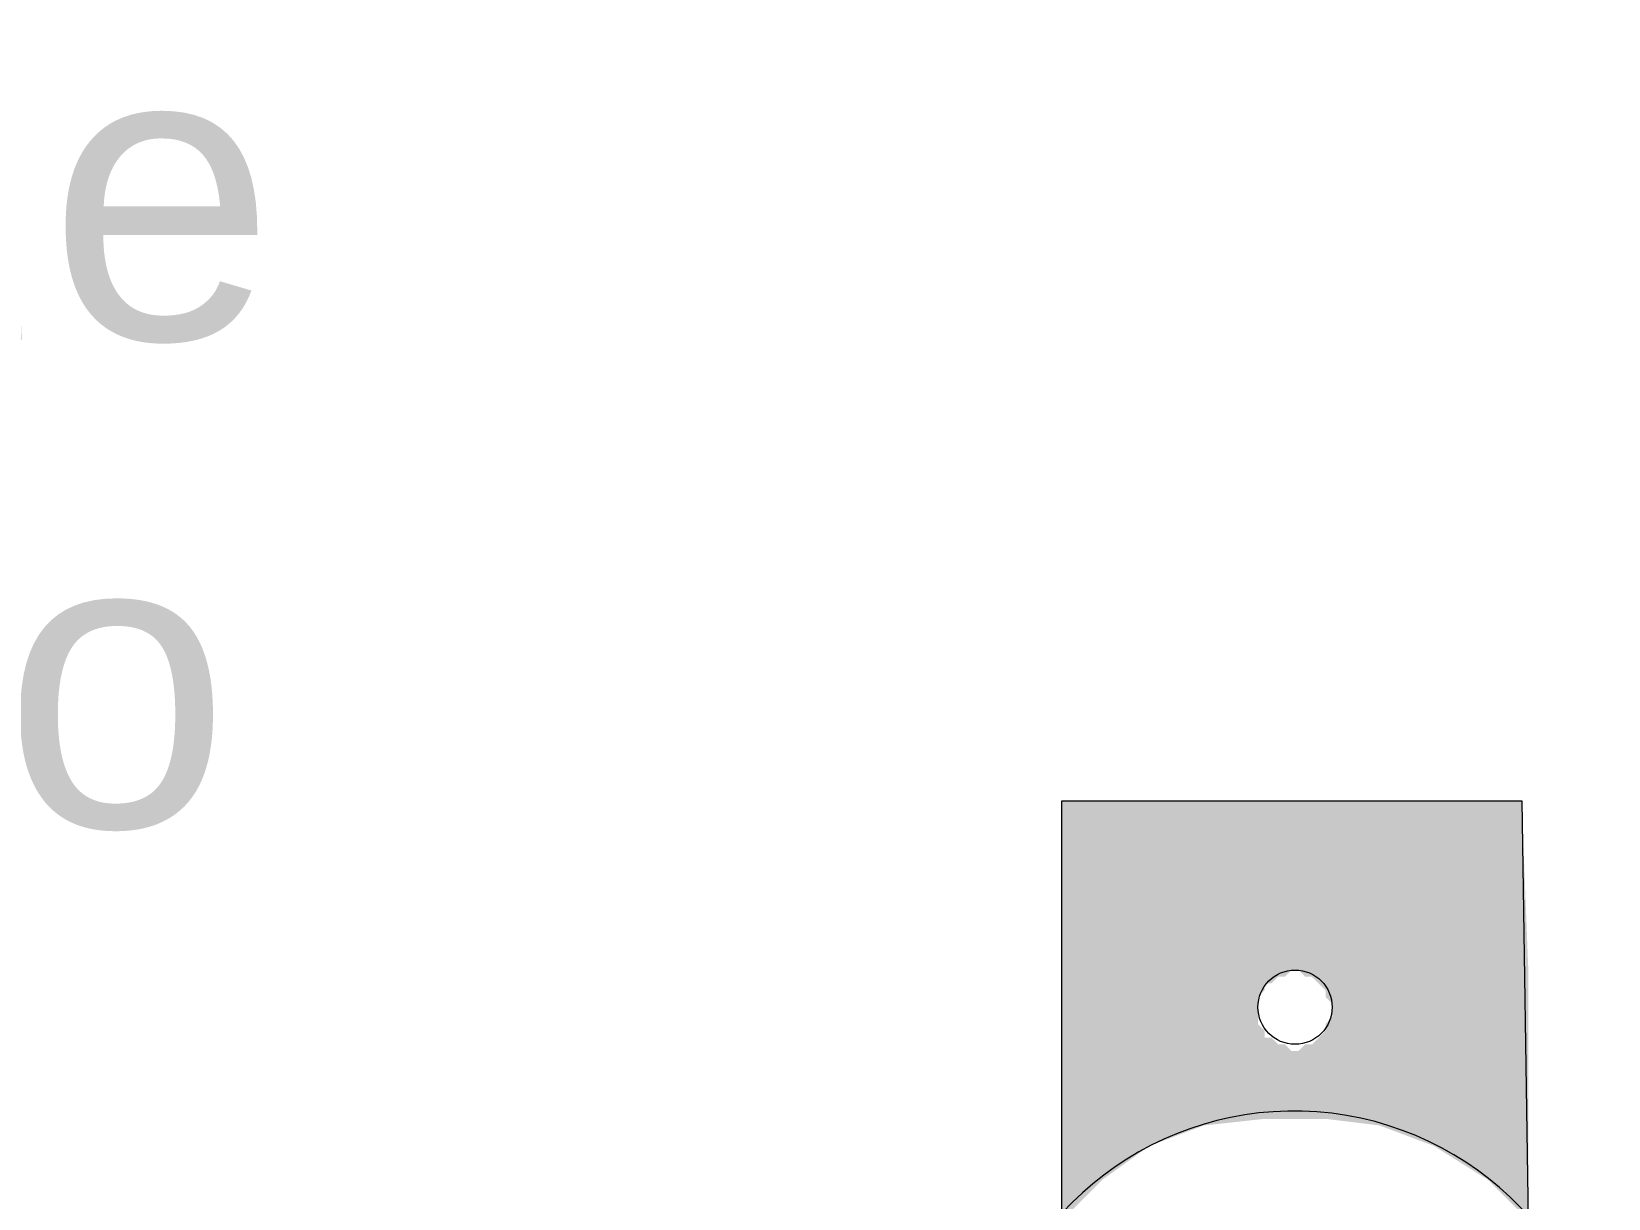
# Model space of a CAD drawing. Header units: millimetres. Extents: x 3949 to 6037, y -1956 to 1273.
# Drawn here: x 4826.97 to 4838.35, y -1417.4 to -1408.98 of the extents above; entities that cross this region are included whole.
import ezdxf

# ---------------------------------------------------------------- set-up
doc = ezdxf.new("R2010")
doc.units = ezdxf.units.MM
doc.layers.add('PADRÃO DE ENTRADA', color=7, linetype='Continuous', lineweight=0)
doc.styles.add('ARIAL', font='arial.ttf')

msp = doc.modelspace()

# ---------------------------------------------------------------- linework, layer by layer
at = {"layer": 'PADRÃO DE ENTRADA', "lineweight": 5}
msp.add_lwpolyline([(4834.406, -1417.556), (4834.406, -1414.529), (4837.726, -1414.529), (4837.774, -1417.556)], dxfattribs=at)
msp.add_lwpolyline([(4836.355, -1421.291, 8.263983), (4835.28, -1421.161, 0.06579), (4835.859, -1421.297)], format="xyb", dxfattribs=at)
msp.add_circle((4836.09, -1416.018), 0.268, dxfattribs=at)
msp.add_circle((4836.09, -1416.018), 0.268, dxfattribs=at)
at = {"layer": 'PADRÃO DE ENTRADA', "color": 8}
for points in [[(4837.726, -1414.529), (4834.406, -1414.529), (4837.774, -1415.75)], [(4834.406, -1414.529), (4837.774, -1415.75), (4834.406, -1415.75)], [(4836.066, -1415.75), (4834.406, -1415.75), (4836.017, -1415.798)], [(4834.406, -1415.75), (4836.017, -1415.798), (4834.406, -1415.798)], [(4835.968, -1415.798), (4835.968, -1415.798), (4834.406, -1415.798)], [(4835.968, -1415.798), (4834.406, -1415.798), (4836.017, -1415.798)], [(4835.968, -1415.798), (4834.406, -1415.798), (4835.919, -1415.847)], [(4834.406, -1415.798), (4835.919, -1415.847), (4834.406, -1415.847)], [(4835.87, -1415.847), (4835.87, -1415.847), (4834.406, -1415.847)], [(4835.87, -1415.847), (4834.406, -1415.847), (4835.919, -1415.847)], [(4835.87, -1415.847), (4834.406, -1415.847), (4835.87, -1415.896)], [(4834.406, -1415.847), (4835.87, -1415.896), (4834.406, -1415.896)], [(4837.774, -1415.75), (4836.114, -1415.75), (4837.774, -1415.798)], [(4836.114, -1415.75), (4837.774, -1415.798), (4836.163, -1415.798)], [(4836.163, -1415.798), (4837.774, -1415.798), (4836.212, -1415.798)], [(4837.774, -1415.798), (4836.212, -1415.798), (4837.774, -1415.847)], [(4836.212, -1415.798), (4837.774, -1415.847), (4836.261, -1415.847)], [(4836.261, -1415.847), (4837.774, -1415.847), (4837.774, -1415.847)], [(4837.774, -1415.847), (4837.774, -1415.847), (4836.261, -1415.847)], [(4837.774, -1415.847), (4836.261, -1415.847), (4837.774, -1415.896)], [(4836.261, -1415.847), (4837.774, -1415.896), (4836.31, -1415.896)], [(4835.87, -1415.896), (4834.406, -1415.896), (4835.822, -1415.945)], [(4834.406, -1415.896), (4835.822, -1415.945), (4834.406, -1415.945)], [(4835.822, -1415.945), (4834.406, -1415.945), (4835.822, -1415.994)], [(4834.406, -1415.945), (4835.822, -1415.994), (4834.406, -1415.994)], [(4837.774, -1415.896), (4836.31, -1415.896), (4837.774, -1415.945)], [(4836.31, -1415.896), (4837.774, -1415.945), (4836.31, -1415.945)], [(4837.774, -1415.945), (4836.31, -1415.945), (4837.774, -1415.994)], [(4836.31, -1415.945), (4837.774, -1415.994), (4836.359, -1415.994)], [(4835.822, -1415.994), (4834.406, -1415.994), (4835.822, -1416.043)], [(4834.406, -1415.994), (4835.822, -1416.043), (4834.406, -1416.043)], [(4835.822, -1416.043), (4834.406, -1416.043), (4835.822, -1416.091)], [(4834.406, -1416.043), (4835.822, -1416.091), (4834.406, -1416.091)], [(4837.774, -1415.994), (4836.359, -1415.994), (4837.774, -1416.043)], [(4836.359, -1415.994), (4837.774, -1416.043), (4836.359, -1416.043)], [(4837.774, -1416.043), (4836.359, -1416.043), (4837.774, -1416.091)], [(4836.359, -1416.043), (4837.774, -1416.091), (4836.359, -1416.091)], [(4835.822, -1416.091), (4834.406, -1416.091), (4835.822, -1416.14)], [(4834.406, -1416.091), (4835.822, -1416.14), (4834.406, -1416.14)], [(4835.822, -1416.14), (4834.406, -1416.14), (4835.87, -1416.189)], [(4834.406, -1416.14), (4835.87, -1416.189), (4834.406, -1416.189)], [(4835.87, -1416.189), (4834.406, -1416.189), (4835.87, -1416.238)], [(4834.406, -1416.189), (4835.87, -1416.238), (4834.406, -1416.238)], [(4836.31, -1416.189), (4837.774, -1416.238), (4836.261, -1416.238)], [(4836.359, -1416.091), (4837.774, -1416.14), (4836.31, -1416.14)], [(4837.774, -1416.14), (4836.31, -1416.14), (4837.774, -1416.189)], [(4836.31, -1416.14), (4837.774, -1416.189), (4836.31, -1416.189)], [(4837.774, -1416.189), (4836.31, -1416.189), (4837.774, -1416.238)], [(4837.774, -1416.091), (4836.359, -1416.091), (4837.774, -1416.14)], [(4835.919, -1416.238), (4835.919, -1416.238), (4834.406, -1416.238)], [(4835.919, -1416.238), (4834.406, -1416.238), (4835.87, -1416.238)], [(4835.919, -1416.238), (4834.406, -1416.238), (4835.968, -1416.287)], [(4834.406, -1416.238), (4835.968, -1416.287), (4834.406, -1416.287)], [(4836.017, -1416.287), (4836.017, -1416.287), (4834.406, -1416.287)], [(4836.017, -1416.287), (4834.406, -1416.287), (4835.968, -1416.287)], [(4836.017, -1416.287), (4834.406, -1416.287), (4836.066, -1416.335)], [(4834.406, -1416.287), (4836.066, -1416.335), (4834.406, -1416.335)], [(4836.163, -1416.287), (4837.774, -1416.335), (4836.114, -1416.335)], [(4836.212, -1416.287), (4837.774, -1416.287), (4836.163, -1416.287)], [(4837.774, -1416.287), (4836.163, -1416.287), (4837.774, -1416.335)], [(4836.261, -1416.238), (4837.774, -1416.287), (4836.212, -1416.287)], [(4836.261, -1416.238), (4837.774, -1416.238), (4837.774, -1416.238)], [(4837.774, -1416.238), (4837.774, -1416.238), (4836.261, -1416.238)], [(4837.774, -1416.238), (4836.261, -1416.238), (4837.774, -1416.287)], [(4837.774, -1416.335), (4834.406, -1416.335), (4837.774, -1416.824)], [(4834.406, -1416.335), (4837.774, -1416.824), (4834.406, -1416.824)], [(4835.87, -1416.824), (4834.406, -1416.824), (4835.431, -1416.872)], [(4834.406, -1416.824), (4835.431, -1416.872), (4834.406, -1416.872)], [(4835.431, -1416.872), (4834.406, -1416.872), (4835.04, -1417.019)], [(4834.406, -1416.872), (4835.04, -1417.019), (4834.406, -1417.019)], [(4837.774, -1416.824), (4836.31, -1416.824), (4837.774, -1416.872)], [(4836.31, -1416.824), (4837.774, -1416.872), (4836.7, -1416.872)], [(4837.774, -1416.872), (4836.7, -1416.872), (4837.774, -1417.019)], [(4836.7, -1416.872), (4837.774, -1417.019), (4837.091, -1417.019)], [(4835.04, -1417.019), (4834.406, -1417.019), (4834.699, -1417.263)], [(4834.406, -1417.019), (4834.699, -1417.263), (4834.406, -1417.263)], [(4837.091, -1417.019), (4837.481, -1417.263), (4837.774, -1417.263)], [(4837.091, -1417.019), (4837.774, -1417.019), (4837.774, -1417.263)], [(4834.406, -1417.263), (4834.699, -1417.263), (4834.406, -1417.556)], [(4837.481, -1417.263), (4837.774, -1417.263), (4837.774, -1417.556)]]:
    msp.add_solid(points, dxfattribs=at)

# ---------------------------------------------------------------- texts
at = {"layer": 'PADRÃO DE ENTRADA', "color": 30, "insert": (4814.141, -1409.089), "char_height": 2.11077, "width": 19.78828, "attachment_point": 1, "style": 'ARIAL'}
msp.add_mtext('Isolador de suspensão', dxfattribs=at)

doc.saveas('drawing.dxf')
